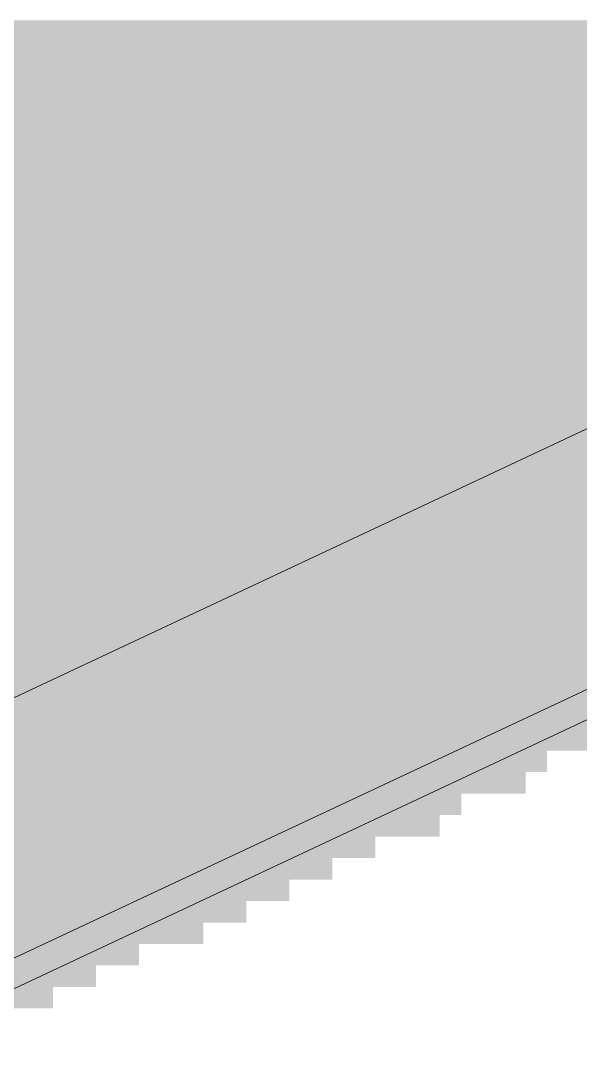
# Model space of a CAD drawing. Header units: millimetres. Extents: x 5 to 1315, y 5 to 292.
# Drawn here: x 1195.357 to 1197.866, y 72.348 to 77.021 of the extents above; entities that cross this region are included whole.
import ezdxf

# ---------------------------------------------------------------- set-up
doc = ezdxf.new("R2010")
doc.units = ezdxf.units.MM
doc.layers.add('EXISTING', color=7, linetype='Continuous')
doc.layers.add('IMAGES', color=7, linetype='Continuous')

# ---------------------------------------------------------------- blocks, each defined once
blk = doc.blocks.new('SHEET_03')
at = {"layer": 'EXISTING', "color": 250, "lineweight": 9}
for p, q in [((263.2288, 58.9151), (329.7311, 90.136)), ((329.7311, 88.9664), (263.2288, 57.7455)), ((263.2288, 57.7455), (303.5049, 76.654)), ((303.5049, 76.5175), (263.2288, 57.609))]:
    blk.add_line(p, q, dxfattribs=at)
at = {"layer": 'IMAGES', "color": 7}
for points in [[(295.3091, 76.9267), (299.4527, 76.9267), (295.3091, 77.0231), (299.4527, 77.0231)], [(295.1164, 76.8303), (299.3564, 76.8303), (295.1164, 76.9267), (299.3564, 76.9267)], [(295.02, 76.7339), (299.0673, 76.7339), (295.02, 76.8303), (299.0673, 76.8303)], [(294.9236, 76.6375), (298.9709, 76.6375), (294.9236, 76.7339), (298.9709, 76.7339)], [(294.8273, 76.5411), (298.6818, 76.5411), (294.8273, 76.6375), (298.6818, 76.6375)], [(294.6345, 76.4446), (298.3927, 76.4446), (294.6345, 76.5411), (298.3927, 76.5411)], [(294.4418, 76.3482), (298.2964, 76.3482), (294.4418, 76.4446), (298.2964, 76.4446)], [(294.1527, 76.2518), (298.2, 76.2518), (294.1527, 76.3482), (298.2, 76.3482)], [(293.96, 76.1554), (297.9109, 76.1554), (293.96, 76.2518), (297.9109, 76.2518)], [(293.8636, 76.059), (297.7182, 76.059), (293.8636, 76.1554), (297.7182, 76.1554)], [(297.7182, 76.059), (297.8145, 76.059), (297.7182, 76.1554), (297.8145, 76.1554)], [(297.8145, 76.059), (297.9109, 76.059), (297.8145, 76.1554), (297.9109, 76.1554)], [(293.5745, 75.9626), (297.6218, 75.9626), (293.5745, 76.059), (297.6218, 76.059)], [(297.6218, 75.9626), (297.7182, 75.9626), (297.6218, 76.059), (297.7182, 76.059)], [(297.7182, 75.9626), (297.8145, 75.9626), (297.7182, 76.059), (297.8145, 76.059)], [(297.8145, 75.9626), (297.9109, 75.9626), (297.8145, 76.059), (297.9109, 76.059)], [(293.4782, 75.8662), (297.2364, 75.8662), (293.4782, 75.9626), (297.2364, 75.9626)], [(297.2364, 75.8662), (297.4291, 75.8662), (297.2364, 75.9626), (297.4291, 75.9626)], [(297.4291, 75.8662), (297.5255, 75.8662), (297.4291, 75.9626), (297.5255, 75.9626)], [(297.5255, 75.8662), (297.6218, 75.8662), (297.5255, 75.9626), (297.6218, 75.9626)], [(297.6218, 75.8662), (297.7182, 75.8662), (297.6218, 75.9626), (297.7182, 75.9626)], [(297.7182, 75.8662), (297.9109, 75.8662), (297.7182, 75.9626), (297.9109, 75.9626)], [(292.9, 75.7698), (297.0436, 75.7698), (292.9, 75.8662), (297.0436, 75.8662)], [(297.0436, 75.7698), (297.14, 75.7698), (297.0436, 75.8662), (297.14, 75.8662)], [(297.14, 75.7698), (297.3327, 75.7698), (297.14, 75.8662), (297.3327, 75.8662)], [(297.3327, 75.7698), (297.4291, 75.7698), (297.3327, 75.8662), (297.4291, 75.8662)], [(297.4291, 75.7698), (297.6218, 75.7698), (297.4291, 75.8662), (297.6218, 75.8662)], [(297.6218, 75.7698), (298.8745, 75.7698), (297.6218, 75.8662), (298.8745, 75.8662)], [(292.7073, 75.6734), (296.9473, 75.6734), (292.7073, 75.7698), (296.9473, 75.7698)], [(296.9473, 75.6734), (297.0436, 75.6734), (296.9473, 75.7698), (297.0436, 75.7698)], [(297.0436, 75.6734), (297.14, 75.6734), (297.0436, 75.7698), (297.14, 75.7698)], [(297.14, 75.6734), (297.2364, 75.6734), (297.14, 75.7698), (297.2364, 75.7698)], [(297.2364, 75.6734), (297.3327, 75.6734), (297.2364, 75.7698), (297.3327, 75.7698)], [(297.3327, 75.6734), (297.4291, 75.6734), (297.3327, 75.7698), (297.4291, 75.7698)], [(297.4291, 75.6734), (297.5255, 75.6734), (297.4291, 75.7698), (297.5255, 75.7698)], [(297.5255, 75.6734), (298.7782, 75.6734), (297.5255, 75.7698), (298.7782, 75.7698)], [(292.5145, 75.577), (296.6582, 75.577), (292.5145, 75.6734), (296.6582, 75.6734)], [(296.6582, 75.577), (296.7545, 75.577), (296.6582, 75.6734), (296.7545, 75.6734)], [(296.7545, 75.577), (296.8509, 75.577), (296.7545, 75.6734), (296.8509, 75.6734)], [(296.8509, 75.577), (296.9473, 75.577), (296.8509, 75.6734), (296.9473, 75.6734)], [(296.9473, 75.577), (297.0436, 75.577), (296.9473, 75.6734), (297.0436, 75.6734)], [(297.0436, 75.577), (297.14, 75.577), (297.0436, 75.6734), (297.14, 75.6734)], [(297.14, 75.577), (297.2364, 75.577), (297.14, 75.6734), (297.2364, 75.6734)], [(297.2364, 75.577), (297.3327, 75.577), (297.2364, 75.6734), (297.3327, 75.6734)], [(297.3327, 75.577), (298.4891, 75.577), (297.3327, 75.6734), (298.4891, 75.6734)], [(292.3218, 75.4806), (296.4655, 75.4806), (292.3218, 75.577), (296.4655, 75.577)], [(296.4655, 75.4806), (296.5618, 75.4806), (296.4655, 75.577), (296.5618, 75.577)], [(296.5618, 75.4806), (296.6582, 75.4806), (296.5618, 75.577), (296.6582, 75.577)], [(296.6582, 75.3842), (296.7545, 75.3842), (296.6582, 75.577), (296.7545, 75.577)], [(296.7545, 75.4806), (296.8509, 75.4806), (296.7545, 75.577), (296.8509, 75.577)], [(296.8509, 75.4806), (296.9473, 75.4806), (296.8509, 75.577), (296.9473, 75.577)], [(296.9473, 75.4806), (297.0436, 75.4806), (296.9473, 75.577), (297.0436, 75.577)], [(297.0436, 75.4806), (298.2964, 75.4806), (297.0436, 75.577), (298.2964, 75.577)], [(292.1291, 75.3842), (296.1764, 75.3842), (292.1291, 75.4806), (296.1764, 75.4806)], [(296.1764, 75.3842), (296.3691, 75.3842), (296.1764, 75.4806), (296.3691, 75.4806)], [(296.3691, 75.3842), (296.4655, 75.3842), (296.3691, 75.4806), (296.4655, 75.4806)], [(296.4655, 75.3842), (296.6582, 75.3842), (296.4655, 75.4806), (296.6582, 75.4806)], [(296.7545, 75.3842), (296.8509, 75.3842), (296.7545, 75.4806), (296.8509, 75.4806)], [(296.8509, 75.3842), (298.0073, 75.3842), (296.8509, 75.4806), (298.0073, 75.4806)], [(291.84, 75.2878), (295.9836, 75.2878), (291.84, 75.3842), (295.9836, 75.3842)], [(295.9836, 75.2878), (296.08, 75.2878), (295.9836, 75.3842), (296.08, 75.3842)], [(296.08, 75.2878), (296.1764, 75.2878), (296.08, 75.3842), (296.1764, 75.3842)], [(296.1764, 75.2878), (296.2727, 75.2878), (296.1764, 75.3842), (296.2727, 75.3842)], [(296.2727, 75.2878), (296.3691, 75.2878), (296.2727, 75.3842), (296.3691, 75.3842)], [(296.3691, 75.2878), (296.4655, 75.2878), (296.3691, 75.3842), (296.4655, 75.3842)], [(296.4655, 75.2878), (296.6582, 75.2878), (296.4655, 75.3842), (296.6582, 75.3842)], [(296.6582, 75.2878), (296.7545, 75.2878), (296.6582, 75.3842), (296.7545, 75.3842)], [(296.7545, 75.2878), (297.9109, 75.2878), (296.7545, 75.3842), (297.9109, 75.3842)], [(291.7436, 75.1914), (295.8873, 75.1914), (291.7436, 75.2878), (295.8873, 75.2878)], [(295.8873, 75.1914), (295.9836, 75.1914), (295.8873, 75.2878), (295.9836, 75.2878)], [(295.9836, 75.1914), (296.1764, 75.1914), (295.9836, 75.2878), (296.1764, 75.2878)], [(296.1764, 75.1914), (296.2727, 75.1914), (296.1764, 75.2878), (296.2727, 75.2878)], [(296.2727, 75.1914), (296.3691, 75.1914), (296.2727, 75.2878), (296.3691, 75.2878)], [(296.3691, 75.1914), (297.6218, 75.1914), (296.3691, 75.2878), (297.6218, 75.2878)], [(297.6218, 75.1914), (297.8145, 75.1914), (297.6218, 75.2878), (297.8145, 75.2878)], [(297.8145, 75.1914), (297.9109, 75.1914), (297.8145, 75.2878), (297.9109, 75.2878)], [(291.4545, 75.095), (295.5982, 75.095), (291.4545, 75.1914), (295.5982, 75.1914)], [(295.5982, 75.095), (295.6945, 75.095), (295.5982, 75.1914), (295.6945, 75.1914)], [(295.6945, 75.095), (295.7909, 75.095), (295.6945, 75.1914), (295.7909, 75.1914)], [(295.7909, 75.095), (295.8873, 75.095), (295.7909, 75.1914), (295.8873, 75.1914)], [(295.8873, 75.095), (296.08, 75.095), (295.8873, 75.1914), (296.08, 75.1914)], [(296.08, 75.095), (296.1764, 75.095), (296.08, 75.1914), (296.1764, 75.1914)], [(296.1764, 75.095), (296.2727, 75.095), (296.1764, 75.1914), (296.2727, 75.1914)], [(296.2727, 75.095), (297.4291, 75.095), (296.2727, 75.1914), (297.4291, 75.1914)], [(297.4291, 75.095), (297.5255, 75.095), (297.4291, 75.1914), (297.5255, 75.1914)], [(297.5255, 75.095), (297.6218, 75.095), (297.5255, 75.1914), (297.6218, 75.1914)], [(297.6218, 75.095), (297.7182, 75.095), (297.6218, 75.1914), (297.7182, 75.1914)], [(297.7182, 75.095), (297.8145, 75.095), (297.7182, 75.1914), (297.8145, 75.1914)], [(297.8145, 75.095), (297.9109, 75.095), (297.8145, 75.1914), (297.9109, 75.1914)], [(291.3582, 74.9986), (295.5018, 74.9986), (291.3582, 75.095), (295.5018, 75.095)], [(295.5018, 74.9986), (295.5982, 74.9986), (295.5018, 75.095), (295.5982, 75.095)], [(295.5982, 74.9986), (295.6945, 74.9986), (295.5982, 75.095), (295.6945, 75.095)], [(295.6945, 74.9986), (295.7909, 74.9986), (295.6945, 75.095), (295.7909, 75.095)], [(295.7909, 74.9986), (295.9836, 74.9986), (295.7909, 75.095), (295.9836, 75.095)], [(295.9836, 74.9986), (296.1764, 74.9986), (295.9836, 75.095), (296.1764, 75.095)], [(296.1764, 74.9986), (297.2364, 74.9986), (296.1764, 75.095), (297.2364, 75.095)], [(297.2364, 74.9986), (297.3327, 74.9986), (297.2364, 75.095), (297.3327, 75.095)], [(297.3327, 74.9986), (297.4291, 74.9986), (297.3327, 75.095), (297.4291, 75.095)], [(297.4291, 74.9986), (297.5255, 74.9986), (297.4291, 75.095), (297.5255, 75.095)], [(297.5255, 74.9986), (297.6218, 74.9986), (297.5255, 75.095), (297.6218, 75.095)], [(297.6218, 74.9986), (297.7182, 74.9986), (297.6218, 75.095), (297.7182, 75.095)], [(297.7182, 74.9986), (297.8145, 74.9986), (297.7182, 75.095), (297.8145, 75.095)], [(297.8145, 74.9986), (298.0073, 74.9986), (297.8145, 75.095), (298.0073, 75.095)], [(295.2127, 74.9022), (295.4055, 74.9022), (295.2127, 74.9986), (295.4055, 74.9986)], [(295.4055, 74.9022), (295.5018, 74.9022), (295.4055, 74.9986), (295.5018, 74.9986)], [(295.5018, 74.9022), (295.5982, 74.9022), (295.5018, 74.9986), (295.5982, 74.9986)], [(295.5982, 74.9022), (295.6945, 74.9022), (295.5982, 74.9986), (295.6945, 74.9986)], [(295.6945, 74.9022), (295.7909, 74.9022), (295.6945, 74.9986), (295.7909, 74.9986)], [(295.7909, 74.9022), (297.0436, 74.9022), (295.7909, 74.9986), (297.0436, 74.9986)], [(297.0436, 74.9022), (297.14, 74.9022), (297.0436, 74.9986), (297.14, 74.9986)], [(297.14, 74.9022), (297.2364, 74.9022), (297.14, 74.9986), (297.2364, 74.9986)], [(297.2364, 74.9022), (297.3327, 74.9022), (297.2364, 74.9986), (297.3327, 74.9986)], [(297.3327, 74.9022), (297.4291, 74.9022), (297.3327, 74.9986), (297.4291, 74.9986)], [(297.4291, 74.9022), (297.5255, 74.9022), (297.4291, 74.9986), (297.5255, 74.9986)], [(297.5255, 74.9022), (297.6218, 74.9022), (297.5255, 74.9986), (297.6218, 74.9986)], [(297.6218, 74.9022), (297.7182, 74.9022), (297.6218, 74.9986), (297.7182, 74.9986)], [(297.7182, 74.9022), (297.8145, 74.9022), (297.7182, 74.9986), (297.8145, 74.9986)], [(297.8145, 74.9022), (299.5491, 74.9022), (297.8145, 74.9986), (299.5491, 74.9986)], [(295.3091, 74.8058), (295.4055, 74.8058), (295.3091, 74.9022), (295.4055, 74.9022)], [(295.4055, 74.8058), (295.5018, 74.8058), (295.4055, 74.9022), (295.5018, 74.9022)], [(295.5018, 74.8058), (295.5982, 74.8058), (295.5018, 74.9022), (295.5982, 74.9022)], [(295.5982, 74.8058), (296.8509, 74.8058), (295.5982, 74.9022), (296.8509, 74.9022)], [(296.8509, 74.8058), (296.9473, 74.8058), (296.8509, 74.9022), (296.9473, 74.9022)], [(296.9473, 74.8058), (297.0436, 74.8058), (296.9473, 74.9022), (297.0436, 74.9022)], [(297.0436, 74.8058), (297.14, 74.8058), (297.0436, 74.9022), (297.14, 74.9022)], [(297.14, 74.7094), (297.2364, 74.7094), (297.14, 74.9022), (297.2364, 74.9022)], [(297.2364, 74.8058), (297.3327, 74.8058), (297.2364, 74.9022), (297.3327, 74.9022)], [(297.3327, 74.8058), (297.4291, 74.8058), (297.3327, 74.9022), (297.4291, 74.9022)], [(297.4291, 74.8058), (297.5255, 74.8058), (297.4291, 74.9022), (297.5255, 74.9022)], [(297.5255, 74.8058), (297.7182, 74.8058), (297.5255, 74.9022), (297.7182, 74.9022)], [(297.7182, 74.8058), (299.3564, 74.8058), (297.7182, 74.9022), (299.3564, 74.9022)], [(295.3091, 74.7094), (295.4055, 74.7094), (295.3091, 74.8058), (295.4055, 74.8058)], [(295.4055, 74.7094), (295.5018, 74.7094), (295.4055, 74.8058), (295.5018, 74.8058)], [(295.5018, 74.7094), (295.5982, 74.7094), (295.5018, 74.8058), (295.5982, 74.8058)], [(295.5982, 74.7094), (296.6582, 74.7094), (295.5982, 74.8058), (296.6582, 74.8058)], [(296.6582, 74.7094), (296.7545, 74.7094), (296.6582, 74.8058), (296.7545, 74.8058)], [(296.7545, 74.7094), (296.8509, 74.7094), (296.7545, 74.8058), (296.8509, 74.8058)], [(296.8509, 74.7094), (296.9473, 74.7094), (296.8509, 74.8058), (296.9473, 74.8058)], [(296.9473, 74.613), (297.0436, 74.613), (296.9473, 74.8058), (297.0436, 74.8058)], [(297.0436, 74.7094), (297.14, 74.7094), (297.0436, 74.8058), (297.14, 74.8058)], [(297.2364, 74.7094), (297.3327, 74.7094), (297.2364, 74.8058), (297.3327, 74.8058)], [(297.3327, 74.7094), (297.4291, 74.7094), (297.3327, 74.8058), (297.4291, 74.8058)], [(297.4291, 74.7094), (299.1636, 74.7094), (297.4291, 74.8058), (299.1636, 74.8058)], [(295.2127, 74.613), (296.4655, 74.613), (295.2127, 74.7094), (296.4655, 74.7094)], [(296.4655, 74.613), (296.5618, 74.613), (296.4655, 74.7094), (296.5618, 74.7094)], [(296.5618, 74.613), (296.6582, 74.613), (296.5618, 74.7094), (296.6582, 74.7094)], [(296.6582, 74.613), (296.7545, 74.613), (296.6582, 74.7094), (296.7545, 74.7094)], [(296.7545, 74.613), (296.8509, 74.613), (296.7545, 74.7094), (296.8509, 74.7094)], [(296.8509, 74.613), (296.9473, 74.613), (296.8509, 74.7094), (296.9473, 74.7094)], [(297.0436, 74.613), (297.14, 74.613), (297.0436, 74.7094), (297.14, 74.7094)], [(297.14, 74.613), (297.2364, 74.613), (297.14, 74.7094), (297.2364, 74.7094)], [(297.2364, 74.613), (298.9709, 74.613), (297.2364, 74.7094), (298.9709, 74.7094)], [(295.02, 74.5166), (296.1764, 74.5166), (295.02, 74.613), (296.1764, 74.613)], [(296.1764, 74.5166), (296.3691, 74.5166), (296.1764, 74.613), (296.3691, 74.613)], [(296.3691, 74.5166), (296.4655, 74.5166), (296.3691, 74.613), (296.4655, 74.613)], [(296.4655, 74.5166), (296.5618, 74.5166), (296.4655, 74.613), (296.5618, 74.613)], [(296.5618, 74.5166), (296.8509, 74.5166), (296.5618, 74.613), (296.8509, 74.613)], [(296.8509, 74.5166), (296.9473, 74.5166), (296.8509, 74.613), (296.9473, 74.613)], [(296.9473, 74.5166), (297.0436, 74.5166), (296.9473, 74.613), (297.0436, 74.613)], [(297.0436, 74.5166), (298.7782, 74.5166), (297.0436, 74.613), (298.7782, 74.613)], [(294.9236, 74.4202), (295.9836, 74.4202), (294.9236, 74.5166), (295.9836, 74.5166)], [(295.9836, 74.4202), (296.08, 74.4202), (295.9836, 74.5166), (296.08, 74.5166)], [(296.08, 74.4202), (296.1764, 74.4202), (296.08, 74.5166), (296.1764, 74.5166)], [(296.1764, 74.4202), (296.2727, 74.4202), (296.1764, 74.5166), (296.2727, 74.5166)], [(296.2727, 74.4202), (296.3691, 74.4202), (296.2727, 74.5166), (296.3691, 74.5166)], [(296.3691, 74.4202), (296.5618, 74.4202), (296.3691, 74.5166), (296.5618, 74.5166)], [(296.5618, 74.4202), (296.6582, 74.4202), (296.5618, 74.5166), (296.6582, 74.5166)], [(296.6582, 74.4202), (296.8509, 74.4202), (296.6582, 74.5166), (296.8509, 74.5166)], [(296.8509, 74.4202), (298.4891, 74.4202), (296.8509, 74.5166), (298.4891, 74.5166)], [(294.6345, 74.3238), (295.7909, 74.3238), (294.6345, 74.4202), (295.7909, 74.4202)], [(295.7909, 74.3238), (295.8873, 74.3238), (295.7909, 74.4202), (295.8873, 74.4202)], [(295.8873, 74.3238), (295.9836, 74.3238), (295.8873, 74.4202), (295.9836, 74.4202)], [(295.9836, 74.3238), (296.08, 74.3238), (295.9836, 74.4202), (296.08, 74.4202)], [(296.08, 74.3238), (296.2727, 74.3238), (296.08, 74.4202), (296.2727, 74.4202)], [(296.2727, 74.3238), (296.3691, 74.3238), (296.2727, 74.4202), (296.3691, 74.4202)], [(296.3691, 74.3238), (296.4655, 74.3238), (296.3691, 74.4202), (296.4655, 74.4202)], [(296.4655, 74.3238), (296.5618, 74.3238), (296.4655, 74.4202), (296.5618, 74.4202)], [(296.5618, 74.3238), (296.6582, 74.3238), (296.5618, 74.4202), (296.6582, 74.4202)], [(296.6582, 74.3238), (298.3927, 74.3238), (296.6582, 74.4202), (298.3927, 74.4202)], [(294.5382, 74.2274), (295.5982, 74.2274), (294.5382, 74.3238), (295.5982, 74.3238)], [(295.5982, 74.2274), (295.6945, 74.2274), (295.5982, 74.3238), (295.6945, 74.3238)], [(295.6945, 74.2274), (295.7909, 74.2274), (295.6945, 74.3238), (295.7909, 74.3238)], [(295.7909, 74.2274), (295.8873, 74.2274), (295.7909, 74.3238), (295.8873, 74.3238)], [(295.8873, 74.2274), (295.9836, 74.2274), (295.8873, 74.3238), (295.9836, 74.3238)], [(295.9836, 74.2274), (296.1764, 74.2274), (295.9836, 74.3238), (296.1764, 74.3238)], [(296.1764, 74.2274), (296.2727, 74.2274), (296.1764, 74.3238), (296.2727, 74.3238)], [(296.2727, 74.2274), (296.3691, 74.2274), (296.2727, 74.3238), (296.3691, 74.3238)], [(296.3691, 74.2274), (298.1036, 74.2274), (296.3691, 74.3238), (298.1036, 74.3238)], [(294.2491, 74.131), (295.5018, 74.131), (294.2491, 74.2274), (295.5018, 74.2274)], [(295.5018, 74.131), (295.5982, 74.131), (295.5018, 74.2274), (295.5982, 74.2274)], [(295.5982, 74.131), (295.6945, 74.131), (295.5982, 74.2274), (295.6945, 74.2274)], [(295.6945, 74.131), (295.7909, 74.131), (295.6945, 74.2274), (295.7909, 74.2274)], [(295.7909, 74.131), (295.9836, 74.131), (295.7909, 74.2274), (295.9836, 74.2274)], [(295.9836, 74.131), (296.08, 74.131), (295.9836, 74.2274), (296.08, 74.2274)], [(296.08, 74.131), (296.1764, 74.131), (296.08, 74.2274), (296.1764, 74.2274)], [(296.1764, 74.131), (296.2727, 74.131), (296.1764, 74.2274), (296.2727, 74.2274)], [(296.2727, 74.131), (298.0073, 74.131), (296.2727, 74.2274), (298.0073, 74.2274)], [(295.3091, 74.0346), (295.4055, 74.0346), (295.3091, 74.131), (295.4055, 74.131)], [(295.4055, 74.0346), (295.5018, 74.0346), (295.4055, 74.131), (295.5018, 74.131)], [(295.5018, 74.0346), (295.5982, 74.0346), (295.5018, 74.131), (295.5982, 74.131)], [(295.5982, 74.0346), (295.6945, 74.0346), (295.5982, 74.131), (295.6945, 74.131)], [(295.6945, 74.0346), (295.7909, 74.0346), (295.6945, 74.131), (295.7909, 74.131)], [(295.7909, 74.0346), (295.9836, 74.0346), (295.7909, 74.131), (295.9836, 74.131)], [(295.9836, 74.0346), (297.7182, 74.0346), (295.9836, 74.131), (297.7182, 74.131)], [(297.7182, 74.0346), (297.8145, 74.0346), (297.7182, 74.131), (297.8145, 74.131)], [(297.8145, 74.0346), (298.0073, 74.0346), (297.8145, 74.131), (298.0073, 74.131)], [(295.3091, 73.8418), (295.4055, 73.8418), (295.3091, 74.0346), (295.4055, 74.0346)], [(295.4055, 73.9382), (295.5018, 73.9382), (295.4055, 74.0346), (295.5018, 74.0346)], [(295.5018, 73.9382), (295.6945, 73.9382), (295.5018, 74.0346), (295.6945, 74.0346)], [(295.6945, 73.9382), (297.5255, 73.9382), (295.6945, 74.0346), (297.5255, 74.0346)], [(297.5255, 73.9382), (297.7182, 73.9382), (297.5255, 74.0346), (297.7182, 74.0346)], [(297.7182, 73.9382), (297.8145, 73.9382), (297.7182, 74.0346), (297.8145, 74.0346)], [(297.8145, 73.9382), (297.9109, 73.9382), (297.8145, 74.0346), (297.9109, 74.0346)], [(295.4055, 73.8418), (295.5018, 73.8418), (295.4055, 73.9382), (295.5018, 73.9382)], [(295.5018, 73.8418), (297.3327, 73.8418), (295.5018, 73.9382), (297.3327, 73.9382)], [(297.3327, 73.8418), (297.5255, 73.8418), (297.3327, 73.9382), (297.5255, 73.9382)], [(297.5255, 73.8418), (297.6218, 73.8418), (297.5255, 73.9382), (297.6218, 73.9382)], [(297.6218, 73.8418), (298.0073, 73.8418), (297.6218, 73.9382), (298.0073, 73.9382)], [(295.3091, 73.7454), (295.4055, 73.7454), (295.3091, 73.8418), (295.4055, 73.8418)], [(295.4055, 73.7454), (297.14, 73.7454), (295.4055, 73.8418), (297.14, 73.8418)], [(297.14, 73.7454), (297.2364, 73.7454), (297.14, 73.8418), (297.2364, 73.8418)], [(297.2364, 73.7454), (297.3327, 73.7454), (297.2364, 73.8418), (297.3327, 73.8418)], [(297.3327, 73.7454), (297.4291, 73.7454), (297.3327, 73.8418), (297.4291, 73.8418)], [(297.4291, 73.7454), (297.5255, 73.7454), (297.4291, 73.8418), (297.5255, 73.8418)], [(297.5255, 73.7454), (297.6218, 73.7454), (297.5255, 73.8418), (297.6218, 73.8418)], [(297.6218, 73.649), (297.7182, 73.649), (297.6218, 73.8418), (297.7182, 73.8418)], [(297.7182, 73.7454), (297.8145, 73.7454), (297.7182, 73.8418), (297.8145, 73.8418)], [(297.8145, 73.7454), (297.9109, 73.7454), (297.8145, 73.8418), (297.9109, 73.8418)], [(295.2127, 73.649), (296.9473, 73.649), (295.2127, 73.7454), (296.9473, 73.7454)], [(296.9473, 73.649), (297.0436, 73.649), (296.9473, 73.7454), (297.0436, 73.7454)], [(297.0436, 73.649), (297.14, 73.649), (297.0436, 73.7454), (297.14, 73.7454)], [(297.14, 73.649), (297.2364, 73.649), (297.14, 73.7454), (297.2364, 73.7454)], [(297.2364, 73.649), (297.6218, 73.649), (297.2364, 73.7454), (297.6218, 73.7454)], [(295.02, 73.5526), (296.7545, 73.5526), (295.02, 73.649), (296.7545, 73.649)], [(296.7545, 73.5526), (296.8509, 73.5526), (296.7545, 73.649), (296.8509, 73.649)], [(296.8509, 73.5526), (296.9473, 73.5526), (296.8509, 73.649), (296.9473, 73.649)], [(296.9473, 73.5526), (297.0436, 73.5526), (296.9473, 73.649), (297.0436, 73.649)], [(297.0436, 73.5526), (297.14, 73.5526), (297.0436, 73.649), (297.14, 73.649)], [(297.14, 73.4562), (297.2364, 73.4562), (297.14, 73.649), (297.2364, 73.649)], [(297.2364, 73.5526), (297.3327, 73.5526), (297.2364, 73.649), (297.3327, 73.649)], [(297.3327, 73.5526), (297.4291, 73.5526), (297.3327, 73.649), (297.4291, 73.649)], [(297.4291, 73.5526), (297.5255, 73.5526), (297.4291, 73.649), (297.5255, 73.649)], [(297.5255, 73.5526), (297.6218, 73.5526), (297.5255, 73.649), (297.6218, 73.649)], [(294.8273, 73.4562), (296.5618, 73.4562), (294.8273, 73.5526), (296.5618, 73.5526)], [(296.5618, 73.4562), (296.6582, 73.4562), (296.5618, 73.5526), (296.6582, 73.5526)], [(296.6582, 73.4562), (296.7545, 73.4562), (296.6582, 73.5526), (296.7545, 73.5526)], [(296.7545, 73.4562), (296.8509, 73.4562), (296.7545, 73.5526), (296.8509, 73.5526)], [(296.8509, 73.4562), (297.14, 73.4562), (296.8509, 73.5526), (297.14, 73.5526)], [(297.2364, 73.4562), (297.3327, 73.4562), (297.2364, 73.5526), (297.3327, 73.5526)], [(294.6345, 73.3598), (296.2727, 73.3598), (294.6345, 73.4562), (296.2727, 73.4562)], [(296.2727, 73.3598), (296.3691, 73.3598), (296.2727, 73.4562), (296.3691, 73.4562)], [(296.3691, 73.3598), (296.4655, 73.3598), (296.3691, 73.4562), (296.4655, 73.4562)], [(296.4655, 73.3598), (296.5618, 73.3598), (296.4655, 73.4562), (296.5618, 73.4562)], [(296.5618, 73.3598), (296.6582, 73.3598), (296.5618, 73.4562), (296.6582, 73.4562)], [(296.6582, 73.3598), (296.9473, 73.3598), (296.6582, 73.4562), (296.9473, 73.4562)], [(296.9473, 73.3598), (297.0436, 73.3598), (296.9473, 73.4562), (297.0436, 73.4562)], [(297.0436, 73.3598), (297.14, 73.3598), (297.0436, 73.4562), (297.14, 73.4562)], [(297.14, 73.3598), (297.2364, 73.3598), (297.14, 73.4562), (297.2364, 73.4562)], [(294.3455, 73.2634), (296.08, 73.2634), (294.3455, 73.3598), (296.08, 73.3598)], [(296.08, 73.2634), (296.1764, 73.2634), (296.08, 73.3598), (296.1764, 73.3598)], [(296.1764, 73.2634), (296.2727, 73.2634), (296.1764, 73.3598), (296.2727, 73.3598)], [(296.2727, 73.2634), (296.3691, 73.2634), (296.2727, 73.3598), (296.3691, 73.3598)], [(296.3691, 73.2634), (296.5618, 73.2634), (296.3691, 73.3598), (296.5618, 73.3598)], [(296.5618, 73.2634), (296.8509, 73.2634), (296.5618, 73.3598), (296.8509, 73.3598)], [(296.8509, 73.2634), (296.9473, 73.2634), (296.8509, 73.3598), (296.9473, 73.3598)], [(294.1527, 73.167), (295.8873, 73.167), (294.1527, 73.2634), (295.8873, 73.2634)], [(295.8873, 73.167), (296.08, 73.167), (295.8873, 73.2634), (296.08, 73.2634)], [(296.08, 73.167), (296.1764, 73.167), (296.08, 73.2634), (296.1764, 73.2634)], [(296.1764, 73.167), (296.2727, 73.167), (296.1764, 73.2634), (296.2727, 73.2634)], [(296.2727, 73.0706), (296.3691, 73.0706), (296.2727, 73.2634), (296.3691, 73.2634)], [(296.3691, 73.167), (296.4655, 73.167), (296.3691, 73.2634), (296.4655, 73.2634)], [(296.4655, 73.167), (296.5618, 73.167), (296.4655, 73.2634), (296.5618, 73.2634)], [(296.5618, 73.167), (296.6582, 73.167), (296.5618, 73.2634), (296.6582, 73.2634)], [(296.6582, 73.167), (296.7545, 73.167), (296.6582, 73.2634), (296.7545, 73.2634)], [(293.96, 73.0706), (295.6945, 73.0706), (293.96, 73.167), (295.6945, 73.167)], [(295.6945, 73.0706), (295.7909, 73.0706), (295.6945, 73.167), (295.7909, 73.167)], [(295.7909, 73.0706), (295.8873, 73.0706), (295.7909, 73.167), (295.8873, 73.167)], [(295.8873, 73.0706), (295.9836, 73.0706), (295.8873, 73.167), (295.9836, 73.167)], [(295.9836, 73.0706), (296.2727, 73.0706), (295.9836, 73.167), (296.2727, 73.167)], [(296.3691, 73.0706), (296.4655, 73.0706), (296.3691, 73.167), (296.4655, 73.167)], [(296.4655, 73.0706), (296.5618, 73.0706), (296.4655, 73.167), (296.5618, 73.167)], [(293.7673, 72.9742), (295.5018, 72.9742), (293.7673, 73.0706), (295.5018, 73.0706)], [(295.5018, 72.9742), (295.6945, 72.9742), (295.5018, 73.0706), (295.6945, 73.0706)], [(295.6945, 72.9742), (295.8873, 72.9742), (295.6945, 73.0706), (295.8873, 73.0706)], [(295.8873, 72.9742), (295.9836, 72.9742), (295.8873, 73.0706), (295.9836, 73.0706)], [(295.9836, 72.9742), (296.08, 72.9742), (295.9836, 73.0706), (296.08, 73.0706)], [(296.08, 72.9742), (296.2727, 72.9742), (296.08, 73.0706), (296.2727, 73.0706)], [(296.2727, 72.9742), (296.3691, 72.9742), (296.2727, 73.0706), (296.3691, 73.0706)], [(295.2127, 72.8778), (295.4055, 72.8778), (295.2127, 72.9742), (295.4055, 72.9742)], [(295.4055, 72.8778), (295.5018, 72.8778), (295.4055, 72.9742), (295.5018, 72.9742)], [(295.5018, 72.8778), (295.9836, 72.8778), (295.5018, 72.9742), (295.9836, 72.9742)], [(295.9836, 72.8778), (296.08, 72.8778), (295.9836, 72.9742), (296.08, 72.9742)], [(296.08, 72.8778), (296.1764, 72.8778), (296.08, 72.9742), (296.1764, 72.9742)], [(295.3091, 72.5886), (295.4055, 72.5886), (295.3091, 72.8778), (295.4055, 72.8778)], [(295.4055, 72.7814), (295.5018, 72.7814), (295.4055, 72.8778), (295.5018, 72.8778)], [(295.5018, 72.7814), (295.5982, 72.7814), (295.5018, 72.8778), (295.5982, 72.8778)], [(295.5982, 72.7814), (295.6945, 72.7814), (295.5982, 72.8778), (295.6945, 72.8778)], [(295.6945, 72.7814), (295.7909, 72.7814), (295.6945, 72.8778), (295.7909, 72.8778)], [(295.7909, 72.7814), (295.8873, 72.7814), (295.7909, 72.8778), (295.8873, 72.8778)], [(295.4055, 72.685), (295.5982, 72.685), (295.4055, 72.7814), (295.5982, 72.7814)], [(295.5982, 72.685), (295.6945, 72.685), (295.5982, 72.7814), (295.6945, 72.7814)], [(295.4055, 72.5886), (295.5018, 72.5886), (295.4055, 72.685), (295.5018, 72.685)]]:
    blk.add_solid(points, dxfattribs=at)

msp = doc.modelspace()

# ---------------------------------------------------------------- block references
msp.add_blockref('SHEET_03', (900, 0))

doc.saveas('drawing.dxf')
